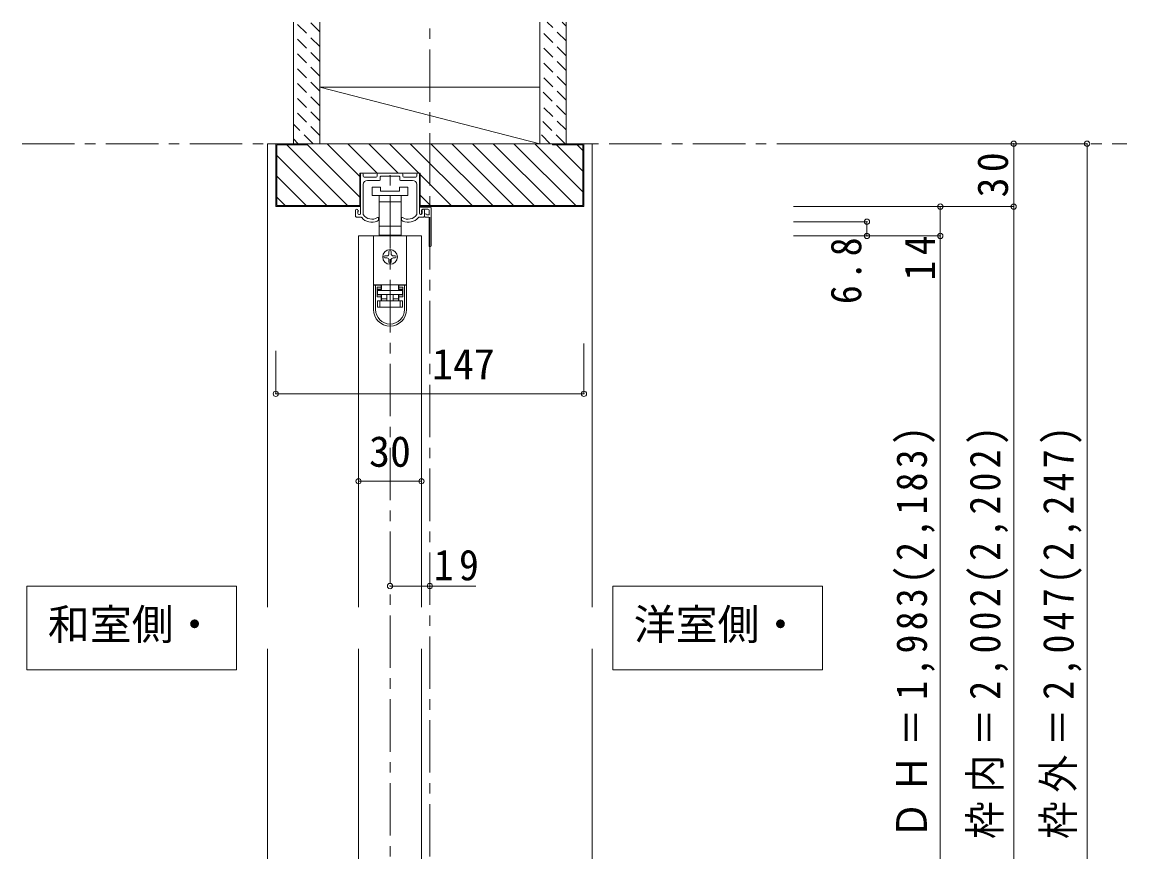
# Model space of a CAD drawing. Units: millimetres at full size, sheet at 1:5; details may follow other scales. Extents: x -973 to 977, y -701 to 696.
# Drawn here: x -568 to -41, y -431 to -35 of the extents above; entities that cross this region are included whole.
import ezdxf
from ezdxf.enums import TextEntityAlignment as Align

# ---------------------------------------------------------------- set-up
doc = ezdxf.new("R2010")
doc.units = ezdxf.units.MM
doc.header["$LTSCALE"] = 5
doc.header["$PDMODE"] = 32
doc.header["$PDSIZE"] = 2.5
doc.linetypes.add('CHAIN1', pattern=[8, 5, -1, 1, -1])
doc.linetypes.add('DASHED1', pattern=[1.8, 1.2, -0.6])
for name, color, linetype, lineweight in [('0-1_通り芯', 4, 'CHAIN1', 9), ('0-2_柱', 7, 'Continuous', 9), ('0-3_仕上げ', 2, 'Continuous', 9), ('0-4_枠', 3, 'Continuous', 9), ('0-6_扉', 6, 'Continuous', 9), ('0-7_金物', 7, 'Continuous', 9), ('0-A_文字', 7, 'Continuous', 9), ('0-B_寸法', 7, 'Continuous', 9), ('0-C_ハッチ', 4, 'DASHED1', 9)]:
    doc.layers.add(name, color=color, linetype=linetype, lineweight=lineweight)
doc.styles.add('ＭＳ ゴシック', font='')
doc.styles.get('ＭＳ ゴシック').set_extended_font_data('MS Gothic')

msp = doc.modelspace()

# ---------------------------------------------------------------- linework, layer by layer
at = {"layer": '0-1_通り芯'}
for p, q in [((-373.23, -553.141), (-373.23, -35.141)), ((-567.73, -93.141), (-40.73, -93.141)), ((-392.23, -543.141), (-392.23, -107.141))]:
    msp.add_line(p, q, dxfattribs=at)
at = {"layer": '0-2_柱'}
msp.add_line((-320.73, -93.141), (-425.73, -66.141), dxfattribs=at)
at = {"layer": '0-2_柱', "color": 3}
for p, q in [((-320.73, -66.141), (-425.73, -66.141)), ((-320.73, -93.141), (-425.73, -93.141))]:
    msp.add_line(p, q, dxfattribs=at)
at = {"layer": '0-3_仕上げ'}
for p, q in [((-438.23, -93.141), (-438.23, -35.141)), ((-425.73, -93.141), (-425.73, -35.141)), ((-320.73, -93.141), (-320.73, -35.141)), ((-308.23, -93.141), (-308.23, -35.141))]:
    msp.add_line(p, q, dxfattribs=at)
at = {"layer": '0-4_枠', "color": 4}
for p, q in [((-450.73, -93.141), (-446.73, -93.141)), ((-450.73, -314.141), (-450.73, -93.141)), ((-295.73, -93.141), (-299.73, -93.141)), ((-295.73, -93.141), (-295.73, -314.141)), ((-450.73, -531.141), (-450.73, -334.141)), ((-295.73, -334.141), (-295.73, -531.141))]:
    msp.add_line(p, q, dxfattribs=at)
at = {"layer": '0-4_枠'}
for p, q in [((-446.73, -123.141), (-446.73, -93.141)), ((-446.73, -93.141), (-299.73, -93.141)), ((-446.23, -122.641), (-446.23, -93.641)), ((-431.73, -93.641), (-446.23, -93.641)), ((-431.73, -93.641), (-431.73, -93.141)), ((-314.73, -93.141), (-314.73, -93.641)), ((-314.73, -93.641), (-300.23, -93.641)), ((-300.23, -122.641), (-300.23, -93.641)), ((-299.73, -123.141), (-299.73, -93.141)), ((-406.63, -107.141), (-377.83, -107.141)), ((-406.63, -123.141), (-406.63, -107.141)), ((-377.83, -123.141), (-377.83, -107.141)), ((-446.73, -123.141), (-406.63, -123.141)), ((-446.23, -122.641), (-406.63, -122.641)), ((-377.83, -122.641), (-300.23, -122.641)), ((-377.83, -123.141), (-299.73, -123.141))]:
    msp.add_line(p, q, dxfattribs=at)
at = {"layer": '0-6_扉'}
for p, q in [((-407.23, -137.141), (-377.23, -137.141)), ((-407.23, -137.141), (-407.23, -314.141)), ((-377.23, -137.141), (-377.23, -314.141)), ((-407.23, -334.141), (-407.23, -523.142)), ((-377.23, -334.141), (-377.23, -523.142))]:
    msp.add_line(p, q, dxfattribs=at)
at = {"layer": '0-7_金物'}
for p, q in [((-406.23, -126.442), (-406.23, -107.641)), ((-405.73, -107.141), (-405.53, -107.141)), ((-405.03, -108.641), (-405.03, -107.641)), ((-404.53, -109.141), (-398.88, -109.141)), ((-403.03, -110.641), (-397.18, -110.641)), ((-398.38, -108.641), (-398.38, -107.641)), ((-386.58, -107.141), (-397.88, -107.141)), ((-396.88, -110.341), (-396.88, -108.941)), ((-392.53, -108.641), (-396.58, -108.641)), ((-387.88, -108.641), (-391.93, -108.641)), ((-387.58, -110.341), (-387.58, -108.941)), ((-381.43, -110.641), (-387.28, -110.641)), ((-386.08, -108.641), (-386.08, -107.641)), ((-379.93, -109.141), (-385.58, -109.141)), ((-379.43, -108.641), (-379.43, -107.641)), ((-378.73, -107.141), (-378.93, -107.141)), ((-378.23, -126.442), (-378.23, -107.641)), ((-405.03, -126.765), (-405.03, -112.641)), ((-400.73, -117.841), (-400.73, -113.841)), ((-400.73, -113.841), (-396.73, -113.841)), ((-396.73, -113.841), (-396.73, -115.841)), ((-396.73, -115.841), (-387.73, -115.841)), ((-387.73, -113.841), (-383.73, -113.841)), ((-387.73, -115.841), (-387.73, -113.841)), ((-383.73, -113.841), (-383.73, -117.841)), ((-379.43, -126.765), (-379.43, -112.641)), ((-392.23, -117.841), (-400.73, -117.841)), ((-397.48, -120.841), (-397.48, -117.841)), ((-392.23, -120.841), (-397.48, -120.841)), ((-397.48, -132.441), (-397.48, -120.841)), ((-383.73, -117.841), (-392.23, -117.841)), ((-386.98, -120.841), (-392.23, -120.841)), ((-386.98, -117.841), (-386.98, -120.841)), ((-386.98, -120.841), (-386.98, -132.441)), ((-408.73, -127.642), (-408.73, -124.942)), ((-407.53, -126.442), (-407.53, -125.342)), ((-373.13, -123.342), (-377.73, -123.342)), ((-377.23, -124.842), (-377.23, -125.942)), ((-376.93, -126.442), (-376.93, -125.342)), ((-374.13, -124.342), (-376.73, -124.342)), ((-375.73, -127.842), (-375.73, -124.942)), ((-373.63, -126.842), (-373.63, -124.842)), ((-372.63, -141.842), (-372.63, -123.842)), ((-408.23, -128.142), (-405.931, -128.142)), ((-406.73, -126.942), (-407.03, -126.942)), ((-397.73, -129.225), (-397.73, -128.642)), ((-386.73, -129.225), (-386.73, -128.642)), ((-376.23, -128.142), (-378.529, -128.142)), ((-377.73, -126.942), (-377.43, -126.942)), ((-373.93, -128.142), (-375.43, -128.142)), ((-373.93, -127.142), (-374.73, -127.142)), ((-373.63, -141.842), (-373.63, -128.442)), ((-397.48, -136.841), (-397.48, -132.441)), ((-397.48, -132.441), (-392.23, -132.441)), ((-396.23, -136.841), (-397.48, -136.841)), ((-396.23, -137.141), (-396.23, -136.841)), ((-392.23, -132.441), (-386.98, -132.441)), ((-386.98, -136.841), (-388.23, -136.841)), ((-386.98, -132.441), (-386.98, -136.841)), ((-400.13, -137.141), (-400.13, -160.441)), ((-400.13, -137.141), (-384.33, -137.141)), ((-384.33, -137.141), (-384.33, -160.441)), ((-394.73, -146.641), (-393.73, -146.641)), ((-392.73, -145.641), (-392.73, -144.641)), ((-391.73, -144.641), (-391.73, -145.641)), ((-390.73, -146.641), (-389.73, -146.641)), ((-393.73, -147.641), (-394.73, -147.641)), ((-392.73, -149.641), (-392.73, -148.641)), ((-391.73, -148.641), (-391.73, -149.641)), ((-389.73, -147.641), (-390.73, -147.641)), ((-400.13, -160.441), (-400.13, -160.541)), ((-400.13, -160.441), (-384.33, -160.441)), ((-400.13, -172.241), (-400.13, -160.541)), ((-399.13, -160.541), (-396.43, -160.541)), ((-398.33, -166.241), (-398.33, -161.541)), ((-396.43, -161.541), (-398.33, -161.541)), ((-398.13, -162.641), (-396.23, -162.641)), ((-398.13, -163.141), (-398.13, -162.641)), ((-397.13, -160.441), (-397.13, -160.541)), ((-396.43, -161.541), (-396.43, -160.541)), ((-396.23, -160.441), (-396.23, -162.641)), ((-388.23, -162.641), (-388.23, -160.441)), ((-388.23, -162.641), (-386.33, -162.641)), ((-388.03, -160.541), (-388.03, -161.541)), ((-388.03, -160.541), (-385.33, -160.541)), ((-386.13, -161.541), (-388.03, -161.541)), ((-388.03, -161.541), (-388.03, -162.541)), ((-388.03, -162.541), (-386.13, -162.541)), ((-387.33, -160.541), (-387.33, -160.441)), ((-386.33, -162.641), (-386.33, -163.141)), ((-386.13, -161.541), (-386.13, -166.241)), ((-385.33, -172.241), (-385.33, -160.541)), ((-385.33, -160.541), (-384.33, -160.541)), ((-384.33, -160.441), (-384.33, -160.541)), ((-384.33, -160.541), (-384.33, -172.241)), ((-396.43, -165.241), (-398.33, -165.241)), ((-398.33, -166.241), (-396.43, -166.241)), ((-398.13, -168.141), (-398.13, -171.141)), ((-397.13, -168.141), (-398.13, -168.141)), ((-397.13, -171.141), (-397.13, -168.141)), ((-387.33, -168.141), (-397.13, -168.141)), ((-396.43, -166.241), (-396.43, -165.241)), ((-396.43, -168.141), (-396.43, -166.241)), ((-396.23, -165.141), (-396.23, -167.141)), ((-393.73, -165.141), (-393.73, -168.141)), ((-390.73, -165.141), (-390.73, -168.141)), ((-388.23, -167.141), (-390.73, -167.141)), ((-388.23, -167.141), (-388.23, -165.141)), ((-388.23, -168.141), (-388.23, -167.141)), ((-388.03, -166.241), (-386.13, -166.241)), ((-388.03, -166.241), (-388.03, -168.141)), ((-387.33, -168.141), (-387.33, -171.141)), ((-386.33, -168.141), (-387.33, -168.141)), ((-386.33, -171.141), (-386.33, -168.141)), ((-398.13, -171.141), (-397.13, -171.141)), ((-397.13, -171.141), (-387.33, -171.141)), ((-387.33, -171.141), (-386.33, -171.141))]:
    msp.add_line(p, q, dxfattribs=at)
for points in [[(-392.53, -108.641), (-392.23, -108.341), (-391.93, -108.641)], [(-396.23, -136.841), (-388.23, -136.841), (-388.23, -137.141)], [(-400.13, -160.541), (-399.13, -160.541), (-399.13, -172.241)], [(-398.33, -162.541), (-396.43, -162.541), (-396.43, -161.541)], [(-393.73, -167.141), (-396.23, -167.141), (-396.23, -168.141)], [(-386.13, -165.241), (-388.03, -165.241), (-388.03, -166.241)]]:
    msp.add_lwpolyline(points, dxfattribs=at)
msp.add_lwpolyline([(-398.13, -165.141), (-386.33, -165.141), (-386.33, -163.141), (-398.13, -163.141)], close=True, dxfattribs=at)
msp.add_circle((-392.23, -147.141), 3.5, dxfattribs=at)
for centre, radius, start, end in [((-405.73, -107.641), 0.5, 90, 180), ((-405.53, -107.641), 0.5, 0, 90), ((-404.53, -108.641), 0.5, 180, 270), ((-403.03, -112.641), 2, 90, 180), ((-398.88, -108.641), 0.5, 270, 0), ((-397.88, -107.641), 0.5, 90, 180), ((-397.18, -110.341), 0.3, 270, 0), ((-396.58, -108.941), 0.3, 90, 180), ((-387.88, -108.941), 0.3, 0, 90), ((-387.28, -110.341), 0.3, 180, 270), ((-386.58, -107.641), 0.5, 0, 90), ((-385.58, -108.641), 0.5, 180, 270), ((-381.43, -112.641), 2, 0, 90), ((-379.93, -108.641), 0.5, 270, 0), ((-378.93, -107.641), 0.5, 90, 180), ((-378.73, -107.641), 0.5, 0, 90), ((-408.13, -124.942), 0.6, 0, 180), ((-407.53, -125.142), 0.2, 270, 90), ((-407.03, -126.442), 0.5, 180, 270), ((-406.73, -126.442), 0.5, 270, 0), ((-377.73, -123.842), 0.5, 90, 180), ((-377.73, -126.342), 0.5, 180, 0), ((-377.73, -126.442), 0.5, 180, 270), ((-377.43, -126.442), 0.5, 270, 0), ((-376.73, -124.842), 0.5, 90, 180), ((-377.23, -126.142), 0.2, 270, 90), ((-376.93, -125.142), 0.2, 90, 270), ((-376.33, -124.942), 0.6, 0, 180), ((-374.13, -124.842), 0.5, 0, 90), ((-373.13, -123.842), 0.5, 0, 90), ((-408.23, -127.642), 0.5, 180, 270.00019), ((-404.23, -127.089), 2, 211.73927, 220.92587), ((-400.83, -124.142), 6.5, 220.92587, 292.44644), ((-404.73, -126.765), 0.3, 180, 213.92311), ((-400.83, -124.142), 5, 213.92311, 301.89079), ((-398.73, -129.225), 1, 292.44644, 0), ((-398.03, -128.642), 0.3, 0, 121.89079), ((-386.43, -128.642), 0.3, 58.10921, 180), ((-385.73, -129.225), 1, 180, 247.55356), ((-383.63, -124.142), 5, 238.10921, 326.07689), ((-383.63, -124.142), 6.5, 247.55356, 319.07413), ((-379.73, -126.765), 0.3, 326.07689, 0), ((-380.23, -127.089), 2, 319.07413, 328.26073), ((-376.23, -127.642), 0.5, 269.99981, 0), ((-375.23, -127.142), 0.5, 0, 180), ((-375.43, -127.842), 0.3, 180, 270), ((-373.93, -126.842), 0.3, 270, 0), ((-373.93, -128.442), 0.3, 0, 90), ((-373.13, -141.842), 0.5, 180, 0), ((-394.73, -147.141), 0.5, 90, 180), ((-394.73, -147.141), 0.5, 180, 270), ((-393.73, -145.641), 1, 270, 0), ((-392.23, -144.641), 0.5, 90, 180), ((-392.23, -144.641), 0.5, 0, 90), ((-390.73, -145.641), 1, 180, 270), ((-389.73, -147.141), 0.5, 0, 90), ((-389.73, -147.141), 0.5, 270, 0), ((-393.73, -148.641), 1, 0, 90), ((-392.23, -149.641), 0.5, 180, 270), ((-392.23, -149.641), 0.5, 270, 0), ((-390.73, -148.641), 1, 90, 180), ((-392.23, -172.241), 7.9, 180, 0), ((-392.23, -172.241), 6.9, 180, 0)]:
    msp.add_arc(centre, radius, start, end, dxfattribs=at)
at = {"layer": '0-A_文字'}
for p, q in [((-465.436, -304.141), (-565.436, -304.141)), ((-565.436, -304.141), (-565.436, -344.141)), ((-185.98, -304.141), (-285.98, -304.141)), ((-285.98, -304.141), (-285.98, -344.141))]:
    msp.add_line(p, q, dxfattribs=at)
for points in [[(-565.436, -344.141), (-465.436, -344.141), (-465.436, -304.141)], [(-285.98, -344.141), (-185.98, -344.141), (-185.98, -304.141)]]:
    msp.add_lwpolyline(points, dxfattribs=at)
at = {"layer": '0-B_寸法', "color": 4}
for p, q in [((-59.73, -93.141), (-199.73, -93.141)), ((-94.73, -93.141), (-94.73, -123.141)), ((-59.73, -543.141), (-59.73, -93.141)), ((-94.73, -123.141), (-199.73, -123.141)), ((-129.73, -123.141), (-129.73, -137.141)), ((-94.73, -543.141), (-94.73, -123.141)), ((-164.73, -130.341), (-199.73, -130.341)), ((-164.73, -130.341), (-164.73, -137.141)), ((-129.73, -137.141), (-199.73, -137.141)), ((-129.73, -137.141), (-129.73, -523.142)), ((-299.73, -212.446), (-299.73, -188.387)), ((-446.73, -212.446), (-446.73, -191.887)), ((-299.73, -212.446), (-446.73, -212.446)), ((-377.23, -254.141), (-407.23, -254.141)), ((-392.23, -304.141), (-351.23, -304.141))]:
    msp.add_line(p, q, dxfattribs=at)
at = {"layer": '0-B_寸法'}
for p in [(-94.73, -93.141), (-59.73, -93.141), (-129.73, -123.141), (-94.73, -123.141), (-164.73, -130.341), (-164.73, -137.141), (-129.73, -137.141), (-446.73, -212.446), (-299.73, -212.446), (-407.23, -254.141), (-377.23, -254.141), (-392.23, -304.141), (-373.23, -304.141)]:
    msp.add_point(p, dxfattribs=at)
at = {"layer": '0-C_ハッチ'}
for p, q in [((-425.73, -46.816), (-437.405, -35.141)), ((-425.73, -39.745), (-430.333, -35.141)), ((-308.23, -44.108), (-317.196, -35.141)), ((-308.23, -37.037), (-310.125, -35.141)), ((-425.73, -53.887), (-438.23, -41.387)), ((-308.23, -51.179), (-320.73, -38.679)), ((-308.23, -58.25), (-320.73, -45.75)), ((-425.73, -60.958), (-438.23, -48.458)), ((-425.73, -68.029), (-438.23, -55.529)), ((-308.23, -65.321), (-320.73, -52.821)), ((-425.73, -75.1), (-438.23, -62.6)), ((-308.23, -72.392), (-320.73, -59.892)), ((-308.552, -79.141), (-320.73, -66.963)), ((-425.73, -82.171), (-438.23, -69.671)), ((-425.73, -89.242), (-438.23, -76.742)), ((-308.202, -86.562), (-320.73, -74.034)), ((-428.902, -93.141), (-438.23, -83.813)), ((-308.694, -93.141), (-320.73, -81.105)), ((-315.765, -93.141), (-320.73, -88.176)), ((-435.973, -93.141), (-438.23, -90.884))]:
    msp.add_line(p, q, dxfattribs=at)
at = {"layer": '0-C_ハッチ', "linetype": 'Continuous'}
for p, q in [((-441.496, -93.641), (-412.496, -122.641)), ((-406.63, -118.608), (-431.73, -93.508)), ((-406.63, -108.709), (-422.197, -93.141)), ((-398.298, -107.141), (-412.298, -93.141)), ((-388.398, -107.141), (-402.398, -93.141)), ((-378.499, -107.141), (-392.499, -93.141)), ((-353.099, -122.641), (-382.599, -93.141)), ((-343.2, -122.641), (-372.7, -93.141)), ((-362.8, -93.141), (-333.3, -122.641)), ((-323.401, -122.641), (-352.901, -93.141)), ((-313.501, -122.641), (-343.001, -93.141)), ((-303.602, -122.641), (-333.102, -93.141)), ((-300.23, -116.114), (-323.202, -93.141)), ((-300.23, -106.214), (-312.803, -93.641)), ((-300.23, -96.315), (-302.903, -93.641)), ((-422.396, -122.641), (-446.23, -98.807)), ((-432.295, -122.641), (-446.23, -108.707)), ((-362.999, -122.641), (-377.83, -107.81)), ((-442.195, -122.641), (-446.23, -118.606)), ((-372.898, -122.641), (-377.83, -117.71))]:
    msp.add_line(p, q, dxfattribs=at)

# ---------------------------------------------------------------- texts
at = {"layer": '0-A_文字', "style": 'ＭＳ ゴシック'}
for s, p in [('和室側・', (-555.436, -334.141)), ('洋室側・', (-275.98, -334.141))]:
    msp.add_text(s, height=14.66, dxfattribs=at).set_placement(p, align=Align.BOTTOM_LEFT)
at = {"layer": '0-B_寸法', "style": 'ＭＳ ゴシック'}
for s, p in [('147', (-372.183, -209.946)), ('30', (-402.23, -251.641))]:
    msp.add_text(s, height=14.66, dxfattribs=at).set_placement(p, align=Align.BOTTOM_LEFT)
at = {"layer": '0-B_寸法', "char_height": 14.66, "attachment_point": 7, "rotation": 90, "style": 'ＭＳ ゴシック'}
for s, insert in [('\\T1.27;\\W0.95;30', (-97.23, -118.766)), ('\\T1.27;\\W0.9;6.8', (-167.23, -169.641)), ('\\T1.27;\\W0.95;14', (-132.23, -158.391)), ('\\T1.23;\\W0.9;ＤＨ＝1,983(2,183)', (-132.23, -424.766)), ('\\T1.23;\\W0.9;枠内＝2,002(2,202)', (-97.23, -424.766)), ('\\T1.23;\\W0.9;枠外＝2,047(2,247)', (-62.23, -424.766))]:
    msp.add_mtext(s, dxfattribs=dict(at, insert=insert))
at = {"layer": '0-B_寸法', "insert": (-371.355, -301.641), "char_height": 14.66, "attachment_point": 7, "style": 'ＭＳ ゴシック'}
msp.add_mtext('\\T1.27;\\W0.95;19', dxfattribs=at)

doc.saveas('drawing.dxf')
